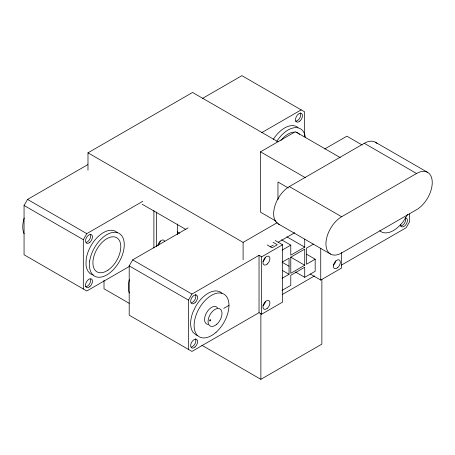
<?xml version="1.0" encoding="UTF-8"?>
<svg xmlns="http://www.w3.org/2000/svg" width="455" height="455" viewBox="0 0 455 455"><rect width="100%" height="100%" fill="white"/><g stroke="black" fill="none" stroke-linecap="round" stroke-linejoin="round"><path stroke-width="0.68" d="M188.086 227.87L132.678 259.856L129.197 265.891L129.197 315.196L191.936 351.419L259.037 312.682L261.653 314.189L282.566 302.114L282.566 244.762L275.195 240.507M188.45 349.406L188.45 300.101L191.936 294.066L259.037 255.323L261.653 256.836L282.566 244.762M259.037 312.682L259.037 255.323M261.653 314.189L261.653 256.836M282.066 278.324L289.039 274.297L289.039 258.195L282.066 262.222M281.577 239.802L290.779 245.114L290.779 255.175L304.725 247.128L304.725 239.08M295.488 271.982L304.725 277.317L304.725 267.256L290.779 275.303L290.779 285.365L282.066 290.398M304.725 265.242L304.725 249.141L290.779 257.189L290.779 273.29L304.725 265.242L290.608 257.092M306.59 254.243L315.178 259.202L315.178 271.277L304.725 277.317M310.304 274.046L320.741 280.075L320.741 248.208M341.654 252.423L341.654 268.001L320.741 280.075M409.625 213.964L409.625 221.716L406.139 227.75L341.506 265.072M129.277 266.471L86.797 290.995L24.058 254.772L24.058 205.467L27.545 199.426L87.872 164.602M83.316 288.982L83.316 239.677L86.797 233.642L142.819 201.298M87.986 170.176L87.986 152.829L192.556 92.456L278.119 141.852M202.515 98.411L241.912 75.666L304.657 111.89L304.657 136.54M261.773 132.621L301.17 109.877M276.157 221.215L260.527 212.195L260.527 151.822L295.386 131.694L340.289 157.623M324.722 148.978L346.886 136.181L362.157 145.003M279.461 224.451A22.181 12.808 -60 0 1 274.553 207.167A22.181 12.808 -60 0 1 289.334 186.561L364.279 143.297A22.181 12.808 -60 0 1 376.967 143.439M87.986 152.829L243.101 242.379L277.345 222.609M270.168 246.877L273.245 245.103M278.164 242.265L294.772 232.676M282.168 250.085L290.779 245.114M341.62 216.751L416.564 173.486A22.181 12.808 -60 0 1 432.25 182.54A22.181 12.808 -60 0 1 416.564 209.71L341.62 252.974A22.181 12.808 -60 0 1 325.934 243.92A22.181 12.808 -60 0 1 341.62 216.751L289.334 186.561M313.438 244.107L306.465 248.134L306.465 264.236L315.178 259.202M223.746 308.405L228.973 305.385M282.219 294.561L314.547 275.895M201.815 345.243L260.869 379.334L321.867 344.116L321.867 279.484M375.369 142.199L427.654 172.382M364.279 143.297L416.564 173.486M260.527 151.822L305.436 177.746M288.356 188.012L277.959 182.006L277.959 199.66M278.244 223.888L330.529 254.072M286.929 236.856L304.725 247.128M273.063 242.293L277.334 244.762L272.107 247.782L267.221 244.961M282.288 262.347L289.039 266.249M282.288 270.401L289.039 274.297M142.153 204.227L185.856 229.456M177.222 231.879L179.679 233.296M132.678 259.856L191.936 294.066M27.545 199.426L86.797 233.642M129.197 265.891L188.45 300.101M24.058 205.467L83.316 239.677M129.231 303.337L104.013 288.777L104.013 280.252M260.869 313.279L260.869 379.334M243.101 242.379L243.101 259.731M177.427 223.991L177.427 234.609M156.514 211.99L156.514 246.684M153.898 210.477L153.898 248.009M265.453 257.189A4.931 2.844 -60 0 1 262.99 261.46M221.886 293.202A24.65 14.23 -60 0 0 195.735 306.323L192.965 312.09A24.65 14.23 -60 0 0 192.965 332.213L195.735 334.783A24.65 14.23 -60 0 0 197.447 335.528M129.26 292.986A24.65 14.23 -60 0 1 128.606 290.455L128.384 285.33A24.65 14.23 -60 0 1 129.345 279.643M195.394 338.861A4.931 2.844 -60 0 1 195.138 343.468A4.931 2.844 -60 0 1 191.47 347.023M208.06 324.432A9.856 5.693 -60 0 1 206.615 312.602A9.856 5.693 -60 0 1 217.581 307.938M195.394 294.584A4.931 2.844 -60 0 1 195.138 299.197A4.931 2.844 -60 0 1 191.47 302.751M265.453 301.466A4.931 2.844 -60 0 1 262.99 305.737M273.245 139.418A24.65 14.23 -60 0 1 298.019 127.514M276.731 141.431A24.65 14.23 -60 0 1 294.408 127.724A24.65 14.23 -60 0 1 305.402 137.734M280.923 140.464A19.719 11.386 -60 0 1 294.055 132.126M295.955 132.286A19.719 11.386 -60 0 1 299.561 134.339M300.266 112.914A4.931 2.844 -60 0 1 299.714 118.09A4.931 2.844 -60 0 1 295.505 121.161M335.875 260.812A4.931 2.844 -60 0 1 333.407 265.077M407.487 214.339A24.65 14.23 -60 0 1 379.68 230.628M405.706 217.979A4.931 2.844 -60 0 1 405.706 224.946A4.931 2.844 -60 0 1 400.48 224.48M405.24 217.706A4.931 2.844 -60 0 1 404.683 222.887A4.931 2.844 -60 0 1 400.48 225.953M93.286 274.996A24.65 14.23 -60 0 1 85.989 264.44L86.205 259.066A24.65 14.23 -60 0 1 99.298 235.531A24.65 14.23 -60 0 1 117.236 232.579M24.075 233.785A24.65 14.23 -60 0 1 24.178 218.053M90.602 279.205A4.931 2.844 -60 0 1 89.356 284.159A4.931 2.844 -60 0 1 85.494 286.684M90.255 234.16A4.931 2.844 -60 0 1 89.999 238.773A4.931 2.844 -60 0 1 86.331 242.327M157.942 245.359A4.931 2.844 -60 0 1 161.309 240.433A4.931 2.844 -60 0 1 164.676 241.474M160.314 241.042A4.931 2.844 -60 0 1 157.851 245.308M89.692 261.079L89.476 266.454A24.65 14.23 -60 0 0 115.485 267.261A24.65 14.23 -60 0 0 116.907 232.533A24.65 14.23 -60 0 0 89.692 261.079M267.347 263.974A4.931 2.844 -60 0 0 268.911 256.341A4.931 2.844 -60 0 0 263.075 261.511A4.931 2.844 -60 0 0 267.347 263.974M216.057 332.281A24.65 14.23 -60 0 0 223.866 294.101A24.65 14.23 -60 0 0 194.712 319.962A24.65 14.23 -60 0 0 216.057 332.281M195.019 302.717A4.931 2.844 -60 0 0 196.583 295.079A4.931 2.844 -60 0 0 190.747 300.249A4.931 2.844 -60 0 0 195.019 302.717M267.347 308.251A4.931 2.844 -60 0 0 268.911 300.613A4.931 2.844 -60 0 0 263.075 305.783A4.931 2.844 -60 0 0 267.347 308.251M195.019 346.989A4.931 2.844 -60 0 0 196.583 339.356A4.931 2.844 -60 0 0 190.747 344.526A4.931 2.844 -60 0 0 195.019 346.989M216.836 324.193A9.856 5.693 -60 0 0 219.958 308.922A9.856 5.693 -60 0 0 208.293 319.268A9.856 5.693 -60 0 0 216.836 324.193M210.233 320.809A0.739 0.427 -60 0 0 210.472 319.666A0.739 0.427 -60 0 0 209.596 320.439A0.739 0.427 -60 0 0 210.233 320.809M299.896 121.041A4.931 2.844 -60 0 0 301.455 113.403A4.931 2.844 -60 0 0 295.625 118.573A4.931 2.844 -60 0 0 299.896 121.041M337.764 267.591A4.931 2.844 -60 0 0 339.328 259.959A4.931 2.844 -60 0 0 333.498 265.129A4.931 2.844 -60 0 0 337.764 267.591M107.989 270.156A19.719 11.386 -60 0 0 118.3 238.983A19.719 11.386 -60 0 0 94.236 255.175A19.719 11.386 -60 0 0 107.989 270.156M89.88 242.293A4.931 2.844 -60 0 0 91.444 234.655A4.931 2.844 -60 0 0 85.614 239.825A4.931 2.844 -60 0 0 89.88 242.293M89.88 286.565A4.931 2.844 -60 0 0 91.444 278.926A4.931 2.844 -60 0 0 85.614 284.102A4.931 2.844 -60 0 0 89.88 286.565"/></g></svg>
